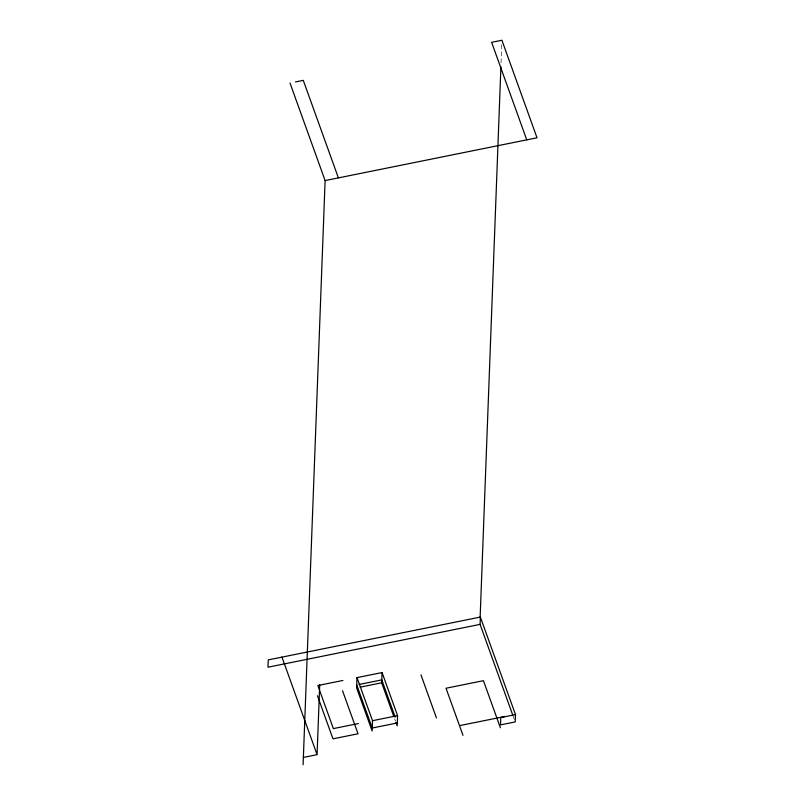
<?xml version="1.0" encoding="UTF-8"?>
<svg xmlns="http://www.w3.org/2000/svg" width="805" height="805" viewBox="0 0 805 805"><rect width="100%" height="100%" fill="white"/><g stroke="black" fill="none" stroke-linecap="round" stroke-linejoin="round"><path stroke-width="0.6" stroke-dasharray="4.03 3.02" d="M501.052 62.87L501.767 44.023M513.097 716.048L514.365 719.569M394.671 718.895L395.507 721.22"/><path stroke-width="1.21" d="M303.093 764.75L325.119 180.572L290.001 83.036M319.706 684.783L317.079 754.657L281.961 657.121M356.997 677.619L356.615 687.852L372.121 730.94L372.514 720.696L356.997 677.619L382.063 672.557L397.569 715.635L397.187 725.879L395.929 722.387M393.826 716.561L381.671 682.801L382.063 672.557M480.152 617.103L500.911 66.644M480.092 624.378L480.364 617.063L268.256 659.889L267.985 667.214L480.092 624.378L512.664 714.87M515.482 714.599L515.21 721.924L500.509 724.882L500.791 717.567L515.482 714.599L480.364 617.063M295.455 81.939L303.274 80.359L338.392 177.895M325.119 180.572L537.015 137.786L501.907 40.25L491.634 42.323L526.752 139.859M342.91 680.467L317.854 685.528L333.361 728.606L358.416 723.544M359.111 684.461L381.781 679.883L395.195 717.134M360.197 687.138L381.671 682.801M372.514 720.696L397.569 715.635M397.288 722.96L372.232 728.022L356.726 684.944M460.047 725.536L505.007 716.46M303.374 757.425L316.637 754.748M500.398 727.801L483.433 680.678L446.02 688.235L462.996 735.357M420.955 674.862L436.461 717.949M342.517 690.7L358.034 733.788L332.978 738.839L317.462 695.762"/></g></svg>
